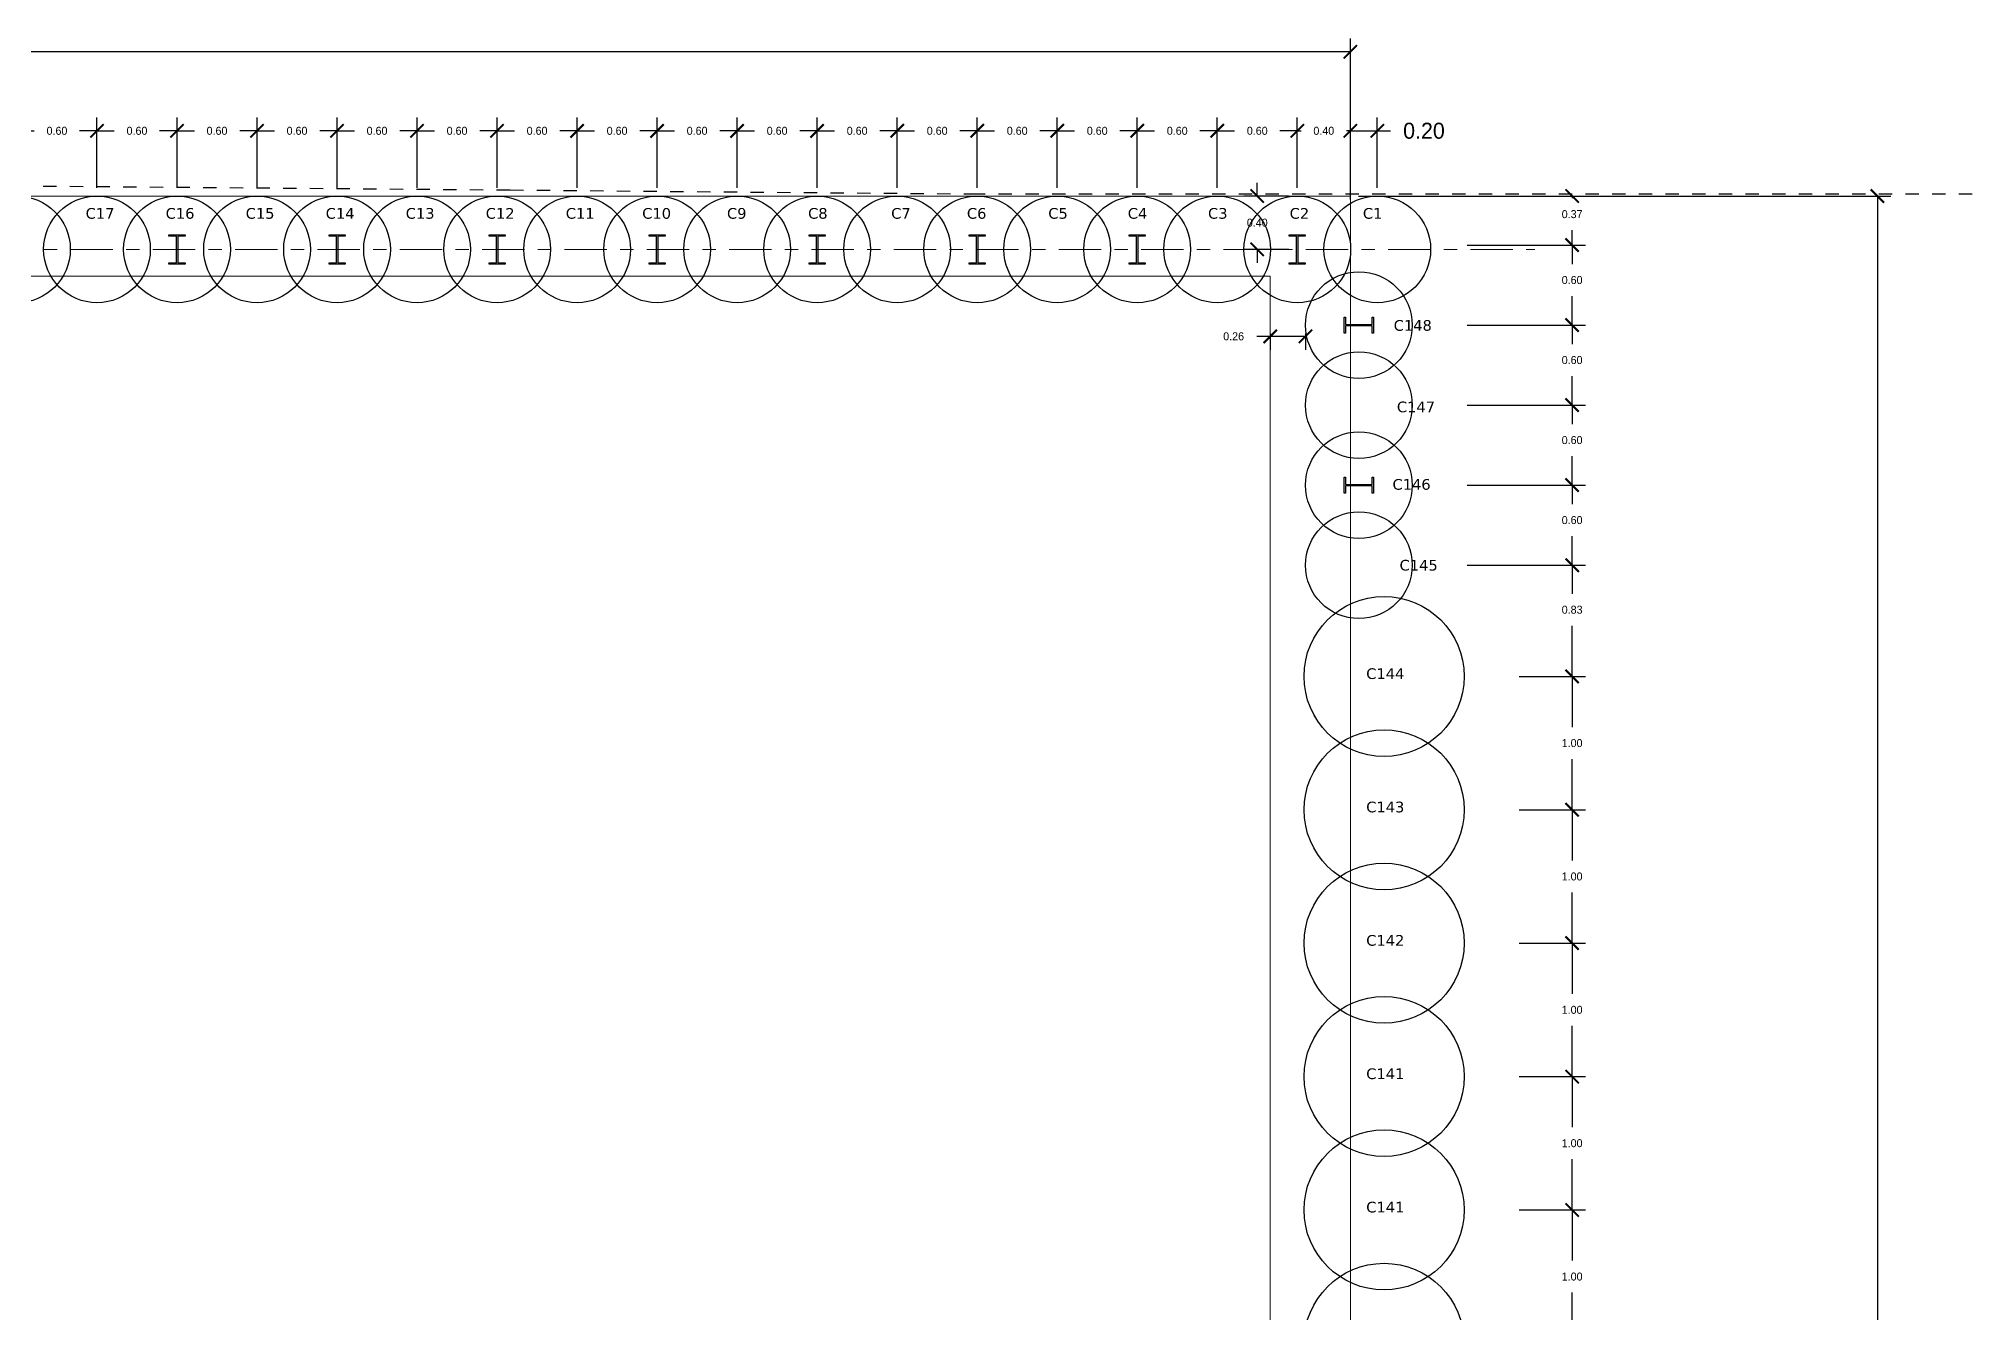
# Model space of a CAD drawing. Header units: millimetres. Extents: x -50 to 161, y 11 to 77.
# Drawn here: x 25.42 to 39.89, y 50.79 to 60.34 of the extents above; entities that cross this region are included whole.
import ezdxf

# ---------------------------------------------------------------- set-up
doc = ezdxf.new("R2010")
doc.units = ezdxf.units.MM
doc.linetypes.add('Centre', pattern=[0.0125, 0.0025, -0.001875, 0.00625, -0.001875])
doc.linetypes.add('IMPORT-AXES _2_', pattern=[50.8, 31.75, -6.35, 6.35, -6.35])
doc.layers.add('1-Site-Limite propriété', color=91, linetype='Centre', lineweight=25)
doc.layers.add('A-DETL-THIN', color=151, linetype='Continuous', lineweight=5)
doc.layers.add('Paroi Soperco', color=7, linetype='Continuous')
doc.dimstyles.get("Standard").update_dxf_attribs({"dimtxt": 0.18, "dimasz": 0.18, "dimexe": 0.18, "dimexo": 0.0625, "dimgap": 0.09, "dimtad": 0, "dimtih": 1, "dimtoh": 1, "dimdec": 4, "dimzin": 0, "dimdsep": 46, "dimtxsty": 'Standard', "dimcen": 0.09, "dimadec": 0, "dimazin": 0, "dimtfac": 1, "dimtdec": 4, "dimtofl": 0, "dimtmove": 0, "dimatfit": 3, "dimfxl": 1, "dimtolj": 1, "dimtzin": 0, "dimarcsym": 0})

# ---------------------------------------------------------------- blocks, each defined once
blk = doc.blocks.new('Family - ___-5017038-DCE - PLAN DE REPERAGE DES FONDATIONS SPECIALES ET PAROIS EXTERIEURES')
at = {"layer": '1-Site-Limite propriété'}
for p, q in [((59.199, -28.956), (59.288, -18.259)), ((59.169, -32.459), (59.199, -28.956)), ((59.169, -46.121), (59.169, -32.459))]:
    blk.add_line(p, q, dxfattribs=at)
blk = doc.blocks.new('Family - ___-5372236-DCE - PLAN DE REPERAGE DES FONDATIONS SPECIALES ET PAROIS EXTERIEURES')
at = {"layer": '1-Site-Limite propriété'}
for p, q in [((59.199, -28.956), (59.288, -18.259)), ((59.169, -32.459), (59.199, -28.956)), ((59.169, -46.121), (59.169, -32.459))]:
    blk.add_line(p, q, dxfattribs=at)
blk = doc.blocks.new('_ArchTick')
at = {"color": 0, "linetype": 'ByBlock', "const_width": 0.15}
blk.add_lwpolyline([(-0.5, -0.5), (0.5, 0.5)], dxfattribs=at)
blk = doc.blocks.new('*D174')
at = {"layer": 'Paroi Soperco', "color": 0, "lineweight": -2, "transparency": 16777216}
for p, q in [((14.268, 59.131), (14.268, 60.337)), ((14.268, 60.237), (24.443, 60.237)), ((35.258, 60.237), (25.083, 60.237)), ((35.258, 59.131), (35.258, 60.337))]:
    blk.add_line(p, q, dxfattribs=at)
at = {"layer": 'Paroi Soperco', "color": 0, "lineweight": -2, "transparency": 16777216, "xscale": 0.1, "yscale": 0.1, "zscale": 0.1, "rotation": 180}
blk.add_blockref('_ArchTick', (14.268, 60.237), dxfattribs=at)
at = {"layer": 'Paroi Soperco', "color": 0, "lineweight": -2, "transparency": 16777216, "xscale": 0.1, "yscale": 0.1, "zscale": 0.1}
blk.add_blockref('_ArchTick', (35.258, 60.237), dxfattribs=at)
at = {"layer": 'Paroi Soperco', "color": 0, "transparency": 16777216, "insert": (24.763, 60.237), "char_height": 0.12, "attachment_point": 5}
blk.add_mtext('\\A1;20.99', dxfattribs=at)
blk = doc.blocks.new('*D176')
at = {"layer": 'Paroi Soperco', "color": 0, "lineweight": -2, "transparency": 16777216}
for p, q in [((35.32, 59.156), (39.31, 59.156)), ((39.21, 59.156), (39.21, 42.376)), ((39.21, 25.297), (39.21, 42.076)), ((35.32, 25.297), (39.31, 25.297))]:
    blk.add_line(p, q, dxfattribs=at)
at = {"layer": 'Paroi Soperco', "color": 0, "lineweight": -2, "transparency": 16777216, "xscale": 0.1, "yscale": 0.1, "zscale": 0.1}
for p, rotation in [((39.21, 59.156), 90), ((39.21, 25.297), 270)]:
    blk.add_blockref('_ArchTick', p, dxfattribs=dict(at, rotation=rotation))
at = {"layer": 'Paroi Soperco', "color": 0, "transparency": 16777216, "insert": (39.21, 42.226), "char_height": 0.12, "attachment_point": 5}
blk.add_mtext('\\A1;33.86', dxfattribs=at)
blk = doc.blocks.new('*D241')
at = {"layer": 'Paroi Soperco', "color": 0, "lineweight": -2, "transparency": 16777216}
for p, q in [((36.523, 51.554), (37.021, 51.554)), ((36.921, 51.554), (36.921, 51.174)), ((36.921, 50.554), (36.921, 50.934)), ((36.523, 50.554), (37.021, 50.554))]:
    blk.add_line(p, q, dxfattribs=at)
at = {"layer": 'Paroi Soperco', "color": 0, "lineweight": -2, "transparency": 16777216, "xscale": 0.1, "yscale": 0.1, "zscale": 0.1}
for p, rotation in [((36.921, 51.554), 90), ((36.921, 50.554), 270)]:
    blk.add_blockref('_ArchTick', p, dxfattribs=dict(at, rotation=rotation))
at = {"layer": 'Paroi Soperco', "color": 0, "transparency": 16777216, "insert": (36.921, 51.054), "char_height": 0.06, "attachment_point": 5}
blk.add_mtext('\\A1;1.00', dxfattribs=at)
blk = doc.blocks.new('*D242')
at = {"layer": 'Paroi Soperco', "color": 0, "lineweight": -2, "transparency": 16777216}
for p, q in [((36.523, 52.554), (37.021, 52.554)), ((36.921, 52.554), (36.921, 52.174)), ((36.921, 51.554), (36.921, 51.934)), ((36.523, 51.554), (37.021, 51.554))]:
    blk.add_line(p, q, dxfattribs=at)
at = {"layer": 'Paroi Soperco', "color": 0, "lineweight": -2, "transparency": 16777216, "xscale": 0.1, "yscale": 0.1, "zscale": 0.1}
for p, rotation in [((36.921, 52.554), 90), ((36.921, 51.554), 270)]:
    blk.add_blockref('_ArchTick', p, dxfattribs=dict(at, rotation=rotation))
at = {"layer": 'Paroi Soperco', "color": 0, "transparency": 16777216, "insert": (36.921, 52.054), "char_height": 0.06, "attachment_point": 5}
blk.add_mtext('\\A1;1.00', dxfattribs=at)
blk = doc.blocks.new('*D243')
at = {"layer": 'Paroi Soperco', "color": 0, "lineweight": -2, "transparency": 16777216}
for p, q in [((36.523, 53.554), (37.021, 53.554)), ((36.921, 53.554), (36.921, 53.174)), ((36.921, 52.554), (36.921, 52.934)), ((36.523, 52.554), (37.021, 52.554))]:
    blk.add_line(p, q, dxfattribs=at)
at = {"layer": 'Paroi Soperco', "color": 0, "lineweight": -2, "transparency": 16777216, "xscale": 0.1, "yscale": 0.1, "zscale": 0.1}
for p, rotation in [((36.921, 53.554), 90), ((36.921, 52.554), 270)]:
    blk.add_blockref('_ArchTick', p, dxfattribs=dict(at, rotation=rotation))
at = {"layer": 'Paroi Soperco', "color": 0, "transparency": 16777216, "insert": (36.921, 53.054), "char_height": 0.06, "attachment_point": 5}
blk.add_mtext('\\A1;1.00', dxfattribs=at)
blk = doc.blocks.new('*D244')
at = {"layer": 'Paroi Soperco', "color": 0, "lineweight": -2, "transparency": 16777216}
for p, q in [((36.523, 54.554), (37.021, 54.554)), ((36.921, 54.554), (36.921, 54.174)), ((36.921, 53.554), (36.921, 53.934)), ((36.523, 53.554), (37.021, 53.554))]:
    blk.add_line(p, q, dxfattribs=at)
at = {"layer": 'Paroi Soperco', "color": 0, "lineweight": -2, "transparency": 16777216, "xscale": 0.1, "yscale": 0.1, "zscale": 0.1}
for p, rotation in [((36.921, 54.554), 90), ((36.921, 53.554), 270)]:
    blk.add_blockref('_ArchTick', p, dxfattribs=dict(at, rotation=rotation))
at = {"layer": 'Paroi Soperco', "color": 0, "transparency": 16777216, "insert": (36.921, 54.054), "char_height": 0.06, "attachment_point": 5}
blk.add_mtext('\\A1;1.00', dxfattribs=at)
blk = doc.blocks.new('*D245')
at = {"layer": 'Paroi Soperco', "color": 0, "lineweight": -2, "transparency": 16777216}
for p, q in [((36.523, 55.554), (37.021, 55.554)), ((36.921, 55.554), (36.921, 55.174)), ((36.921, 54.554), (36.921, 54.934)), ((36.523, 54.554), (37.021, 54.554))]:
    blk.add_line(p, q, dxfattribs=at)
at = {"layer": 'Paroi Soperco', "color": 0, "lineweight": -2, "transparency": 16777216, "xscale": 0.1, "yscale": 0.1, "zscale": 0.1}
for p, rotation in [((36.921, 55.554), 90), ((36.921, 54.554), 270)]:
    blk.add_blockref('_ArchTick', p, dxfattribs=dict(at, rotation=rotation))
at = {"layer": 'Paroi Soperco', "color": 0, "transparency": 16777216, "insert": (36.921, 55.054), "char_height": 0.06, "attachment_point": 5}
blk.add_mtext('\\A1;1.00', dxfattribs=at)
blk = doc.blocks.new('*D246')
at = {"layer": 'Paroi Soperco', "color": 0, "lineweight": -2, "transparency": 16777216}
for p, q in [((36.134, 56.388), (37.021, 56.388)), ((36.921, 56.388), (36.921, 56.174)), ((36.921, 55.554), (36.921, 55.934)), ((36.523, 55.554), (37.021, 55.554))]:
    blk.add_line(p, q, dxfattribs=at)
at = {"layer": 'Paroi Soperco', "color": 0, "lineweight": -2, "transparency": 16777216, "xscale": 0.1, "yscale": 0.1, "zscale": 0.1}
for p, rotation in [((36.921, 56.388), 90), ((36.921, 55.554), 270)]:
    blk.add_blockref('_ArchTick', p, dxfattribs=dict(at, rotation=rotation))
at = {"layer": 'Paroi Soperco', "color": 0, "transparency": 16777216, "insert": (36.921, 56.054), "char_height": 0.06, "attachment_point": 5}
blk.add_mtext('\\A1;0.83', dxfattribs=at)
blk = doc.blocks.new('*D247')
at = {"layer": 'Paroi Soperco', "color": 0, "lineweight": -2, "transparency": 16777216}
for p, q in [((36.134, 56.988), (37.021, 56.988)), ((36.921, 56.988), (36.921, 56.846)), ((36.921, 56.388), (36.921, 56.606)), ((36.523, 56.388), (37.021, 56.388))]:
    blk.add_line(p, q, dxfattribs=at)
at = {"layer": 'Paroi Soperco', "color": 0, "lineweight": -2, "transparency": 16777216, "xscale": 0.1, "yscale": 0.1, "zscale": 0.1}
for p, rotation in [((36.921, 56.988), 90), ((36.921, 56.388), 270)]:
    blk.add_blockref('_ArchTick', p, dxfattribs=dict(at, rotation=rotation))
at = {"layer": 'Paroi Soperco', "color": 0, "transparency": 16777216, "insert": (36.921, 56.726), "char_height": 0.06, "attachment_point": 5}
blk.add_mtext('\\A1;0.60', dxfattribs=at)
blk = doc.blocks.new('*D248')
at = {"layer": 'Paroi Soperco', "color": 0, "lineweight": -2, "transparency": 16777216}
for p, q in [((36.134, 57.588), (37.021, 57.588)), ((36.921, 57.588), (36.921, 57.446)), ((36.921, 56.988), (36.921, 57.206)), ((36.523, 56.988), (37.021, 56.988))]:
    blk.add_line(p, q, dxfattribs=at)
at = {"layer": 'Paroi Soperco', "color": 0, "lineweight": -2, "transparency": 16777216, "xscale": 0.1, "yscale": 0.1, "zscale": 0.1}
for p, rotation in [((36.921, 57.588), 90), ((36.921, 56.988), 270)]:
    blk.add_blockref('_ArchTick', p, dxfattribs=dict(at, rotation=rotation))
at = {"layer": 'Paroi Soperco', "color": 0, "transparency": 16777216, "insert": (36.921, 57.326), "char_height": 0.06, "attachment_point": 5}
blk.add_mtext('\\A1;0.60', dxfattribs=at)
blk = doc.blocks.new('*D249')
at = {"layer": 'Paroi Soperco', "color": 0, "lineweight": -2, "transparency": 16777216}
for p, q in [((36.134, 58.188), (37.021, 58.188)), ((36.921, 58.188), (36.921, 58.046)), ((36.921, 57.588), (36.921, 57.806)), ((36.523, 57.588), (37.021, 57.588))]:
    blk.add_line(p, q, dxfattribs=at)
at = {"layer": 'Paroi Soperco', "color": 0, "lineweight": -2, "transparency": 16777216, "xscale": 0.1, "yscale": 0.1, "zscale": 0.1}
for p, rotation in [((36.921, 58.188), 90), ((36.921, 57.588), 270)]:
    blk.add_blockref('_ArchTick', p, dxfattribs=dict(at, rotation=rotation))
at = {"layer": 'Paroi Soperco', "color": 0, "transparency": 16777216, "insert": (36.921, 57.926), "char_height": 0.06, "attachment_point": 5}
blk.add_mtext('\\A1;0.60', dxfattribs=at)
blk = doc.blocks.new('*D250')
at = {"layer": 'Paroi Soperco', "color": 0, "lineweight": -2, "transparency": 16777216}
for p, q in [((36.134, 58.788), (37.021, 58.788)), ((36.921, 58.788), (36.921, 58.646)), ((36.921, 58.188), (36.921, 58.406)), ((36.523, 58.188), (37.021, 58.188))]:
    blk.add_line(p, q, dxfattribs=at)
at = {"layer": 'Paroi Soperco', "color": 0, "lineweight": -2, "transparency": 16777216, "xscale": 0.1, "yscale": 0.1, "zscale": 0.1}
for p, rotation in [((36.921, 58.788), 90), ((36.921, 58.188), 270)]:
    blk.add_blockref('_ArchTick', p, dxfattribs=dict(at, rotation=rotation))
at = {"layer": 'Paroi Soperco', "color": 0, "transparency": 16777216, "insert": (36.921, 58.526), "char_height": 0.06, "attachment_point": 5}
blk.add_mtext('\\A1;0.60', dxfattribs=at)
blk = doc.blocks.new('*D251')
at = {"layer": 'Paroi Soperco', "color": 0, "lineweight": -2, "transparency": 16777216}
for p, q in [((35.32, 59.156), (37.021, 59.156)), ((36.921, 59.156), (36.921, 59.14)), ((36.921, 58.788), (36.921, 58.9)), ((36.523, 58.788), (37.021, 58.788))]:
    blk.add_line(p, q, dxfattribs=at)
at = {"layer": 'Paroi Soperco', "color": 0, "lineweight": -2, "transparency": 16777216, "xscale": 0.1, "yscale": 0.1, "zscale": 0.1}
for p, rotation in [((36.921, 59.156), 90), ((36.921, 58.788), 270)]:
    blk.add_blockref('_ArchTick', p, dxfattribs=dict(at, rotation=rotation))
at = {"layer": 'Paroi Soperco', "color": 0, "transparency": 16777216, "insert": (36.921, 59.02), "char_height": 0.06, "attachment_point": 5}
blk.add_mtext('\\A1;0.37', dxfattribs=at)
blk = doc.blocks.new('*D252')
at = {"layer": 'Paroi Soperco', "color": 0, "lineweight": -2, "transparency": 16777216}
for p, q in [((35.258, 59.218), (35.258, 59.745)), ((35.258, 59.645), (35.46, 59.645)), ((35.46, 59.218), (35.46, 59.745)), ((35.46, 59.645), (35.56, 59.645))]:
    blk.add_line(p, q, dxfattribs=at)
at = {"layer": 'Paroi Soperco', "color": 0, "lineweight": -2, "transparency": 16777216, "xscale": 0.1, "yscale": 0.1, "zscale": 0.1, "rotation": 180}
blk.add_blockref('_ArchTick', (35.258, 59.645), dxfattribs=at)
at = {"layer": 'Paroi Soperco', "color": 0, "lineweight": -2, "transparency": 16777216, "xscale": 0.1, "yscale": 0.1, "zscale": 0.1}
blk.add_blockref('_ArchTick', (35.46, 59.645), dxfattribs=at)
at = {"layer": 'Paroi Soperco', "color": 0, "transparency": 16777216, "insert": (35.81, 59.645), "char_height": 0.12, "attachment_point": 5}
blk.add_mtext('\\A1;0.20', dxfattribs=at)
blk = doc.blocks.new('*D253')
at = {"layer": 'Paroi Soperco', "color": 0, "lineweight": -2, "transparency": 16777216}
for p, q in [((34.56, 59.156), (34.56, 59.256)), ((34.798, 59.156), (34.46, 59.156)), ((34.798, 58.756), (34.46, 58.756)), ((34.56, 58.756), (34.56, 58.656))]:
    blk.add_line(p, q, dxfattribs=at)
at = {"layer": 'Paroi Soperco', "color": 0, "lineweight": -2, "transparency": 16777216, "xscale": 0.1, "yscale": 0.1, "zscale": 0.1}
for p, rotation in [((34.56, 59.156), 270), ((34.56, 58.756), 90)]:
    blk.add_blockref('_ArchTick', p, dxfattribs=dict(at, rotation=rotation))
at = {"layer": 'Paroi Soperco', "color": 0, "transparency": 16777216, "insert": (34.56, 58.956), "char_height": 0.06, "attachment_point": 5}
blk.add_mtext('\\A1;0.40', dxfattribs=at)
blk = doc.blocks.new('*D254')
at = {"layer": 'Paroi Soperco', "color": 0, "lineweight": -2, "transparency": 16777216}
for p, q in [((34.86, 59.218), (34.86, 59.745)), ((34.86, 59.645), (34.889, 59.645)), ((35.258, 59.645), (35.229, 59.645)), ((35.258, 59.218), (35.258, 59.745))]:
    blk.add_line(p, q, dxfattribs=at)
at = {"layer": 'Paroi Soperco', "color": 0, "lineweight": -2, "transparency": 16777216, "xscale": 0.1, "yscale": 0.1, "zscale": 0.1, "rotation": 180}
blk.add_blockref('_ArchTick', (34.86, 59.645), dxfattribs=at)
at = {"layer": 'Paroi Soperco', "color": 0, "lineweight": -2, "transparency": 16777216, "xscale": 0.1, "yscale": 0.1, "zscale": 0.1}
blk.add_blockref('_ArchTick', (35.258, 59.645), dxfattribs=at)
at = {"layer": 'Paroi Soperco', "color": 0, "transparency": 16777216, "insert": (35.059, 59.645), "char_height": 0.06, "attachment_point": 5}
blk.add_mtext('\\A1;0.40', dxfattribs=at)
blk = doc.blocks.new('*D255')
at = {"layer": 'Paroi Soperco', "color": 0, "lineweight": -2, "transparency": 16777216}
for p, q in [((34.26, 59.218), (34.26, 59.745)), ((34.26, 59.645), (34.39, 59.645)), ((34.86, 59.645), (34.73, 59.645)), ((34.86, 59.218), (34.86, 59.745))]:
    blk.add_line(p, q, dxfattribs=at)
at = {"layer": 'Paroi Soperco', "color": 0, "lineweight": -2, "transparency": 16777216, "xscale": 0.1, "yscale": 0.1, "zscale": 0.1, "rotation": 180}
blk.add_blockref('_ArchTick', (34.26, 59.645), dxfattribs=at)
at = {"layer": 'Paroi Soperco', "color": 0, "lineweight": -2, "transparency": 16777216, "xscale": 0.1, "yscale": 0.1, "zscale": 0.1}
blk.add_blockref('_ArchTick', (34.86, 59.645), dxfattribs=at)
at = {"layer": 'Paroi Soperco', "color": 0, "transparency": 16777216, "insert": (34.56, 59.645), "char_height": 0.06, "attachment_point": 5}
blk.add_mtext('\\A1;0.60', dxfattribs=at)
blk = doc.blocks.new('*D256')
at = {"layer": 'Paroi Soperco', "color": 0, "lineweight": -2, "transparency": 16777216}
for p, q in [((33.66, 59.218), (33.66, 59.745)), ((33.66, 59.645), (33.79, 59.645)), ((34.26, 59.645), (34.13, 59.645)), ((34.26, 59.218), (34.26, 59.745))]:
    blk.add_line(p, q, dxfattribs=at)
at = {"layer": 'Paroi Soperco', "color": 0, "lineweight": -2, "transparency": 16777216, "xscale": 0.1, "yscale": 0.1, "zscale": 0.1, "rotation": 180}
blk.add_blockref('_ArchTick', (33.66, 59.645), dxfattribs=at)
at = {"layer": 'Paroi Soperco', "color": 0, "lineweight": -2, "transparency": 16777216, "xscale": 0.1, "yscale": 0.1, "zscale": 0.1}
blk.add_blockref('_ArchTick', (34.26, 59.645), dxfattribs=at)
at = {"layer": 'Paroi Soperco', "color": 0, "transparency": 16777216, "insert": (33.96, 59.645), "char_height": 0.06, "attachment_point": 5}
blk.add_mtext('\\A1;0.60', dxfattribs=at)
blk = doc.blocks.new('*D257')
at = {"layer": 'Paroi Soperco', "color": 0, "lineweight": -2, "transparency": 16777216}
for p, q in [((33.06, 59.218), (33.06, 59.745)), ((33.06, 59.645), (33.19, 59.645)), ((33.66, 59.645), (33.53, 59.645)), ((33.66, 59.218), (33.66, 59.745))]:
    blk.add_line(p, q, dxfattribs=at)
at = {"layer": 'Paroi Soperco', "color": 0, "lineweight": -2, "transparency": 16777216, "xscale": 0.1, "yscale": 0.1, "zscale": 0.1, "rotation": 180}
blk.add_blockref('_ArchTick', (33.06, 59.645), dxfattribs=at)
at = {"layer": 'Paroi Soperco', "color": 0, "lineweight": -2, "transparency": 16777216, "xscale": 0.1, "yscale": 0.1, "zscale": 0.1}
blk.add_blockref('_ArchTick', (33.66, 59.645), dxfattribs=at)
at = {"layer": 'Paroi Soperco', "color": 0, "transparency": 16777216, "insert": (33.36, 59.645), "char_height": 0.06, "attachment_point": 5}
blk.add_mtext('\\A1;0.60', dxfattribs=at)
blk = doc.blocks.new('*D258')
at = {"layer": 'Paroi Soperco', "color": 0, "lineweight": -2, "transparency": 16777216}
for p, q in [((32.46, 59.218), (32.46, 59.745)), ((32.46, 59.645), (32.59, 59.645)), ((33.06, 59.645), (32.93, 59.645)), ((33.06, 59.218), (33.06, 59.745))]:
    blk.add_line(p, q, dxfattribs=at)
at = {"layer": 'Paroi Soperco', "color": 0, "lineweight": -2, "transparency": 16777216, "xscale": 0.1, "yscale": 0.1, "zscale": 0.1, "rotation": 180}
blk.add_blockref('_ArchTick', (32.46, 59.645), dxfattribs=at)
at = {"layer": 'Paroi Soperco', "color": 0, "lineweight": -2, "transparency": 16777216, "xscale": 0.1, "yscale": 0.1, "zscale": 0.1}
blk.add_blockref('_ArchTick', (33.06, 59.645), dxfattribs=at)
at = {"layer": 'Paroi Soperco', "color": 0, "transparency": 16777216, "insert": (32.76, 59.645), "char_height": 0.06, "attachment_point": 5}
blk.add_mtext('\\A1;0.60', dxfattribs=at)
blk = doc.blocks.new('*D259')
at = {"layer": 'Paroi Soperco', "color": 0, "lineweight": -2, "transparency": 16777216}
for p, q in [((31.86, 59.218), (31.86, 59.745)), ((31.86, 59.645), (31.99, 59.645)), ((32.46, 59.645), (32.33, 59.645)), ((32.46, 59.218), (32.46, 59.745))]:
    blk.add_line(p, q, dxfattribs=at)
at = {"layer": 'Paroi Soperco', "color": 0, "lineweight": -2, "transparency": 16777216, "xscale": 0.1, "yscale": 0.1, "zscale": 0.1, "rotation": 180}
blk.add_blockref('_ArchTick', (31.86, 59.645), dxfattribs=at)
at = {"layer": 'Paroi Soperco', "color": 0, "lineweight": -2, "transparency": 16777216, "xscale": 0.1, "yscale": 0.1, "zscale": 0.1}
blk.add_blockref('_ArchTick', (32.46, 59.645), dxfattribs=at)
at = {"layer": 'Paroi Soperco', "color": 0, "transparency": 16777216, "insert": (32.16, 59.645), "char_height": 0.06, "attachment_point": 5}
blk.add_mtext('\\A1;0.60', dxfattribs=at)
blk = doc.blocks.new('*D260')
at = {"layer": 'Paroi Soperco', "color": 0, "lineweight": -2, "transparency": 16777216}
for p, q in [((31.26, 59.218), (31.26, 59.745)), ((31.26, 59.645), (31.39, 59.645)), ((31.86, 59.645), (31.73, 59.645)), ((31.86, 59.218), (31.86, 59.745))]:
    blk.add_line(p, q, dxfattribs=at)
at = {"layer": 'Paroi Soperco', "color": 0, "lineweight": -2, "transparency": 16777216, "xscale": 0.1, "yscale": 0.1, "zscale": 0.1, "rotation": 180}
blk.add_blockref('_ArchTick', (31.26, 59.645), dxfattribs=at)
at = {"layer": 'Paroi Soperco', "color": 0, "lineweight": -2, "transparency": 16777216, "xscale": 0.1, "yscale": 0.1, "zscale": 0.1}
blk.add_blockref('_ArchTick', (31.86, 59.645), dxfattribs=at)
at = {"layer": 'Paroi Soperco', "color": 0, "transparency": 16777216, "insert": (31.56, 59.645), "char_height": 0.06, "attachment_point": 5}
blk.add_mtext('\\A1;0.60', dxfattribs=at)
blk = doc.blocks.new('*D261')
at = {"layer": 'Paroi Soperco', "color": 0, "lineweight": -2, "transparency": 16777216}
for p, q in [((30.66, 59.218), (30.66, 59.745)), ((30.66, 59.645), (30.79, 59.645)), ((31.26, 59.645), (31.13, 59.645)), ((31.26, 59.218), (31.26, 59.745))]:
    blk.add_line(p, q, dxfattribs=at)
at = {"layer": 'Paroi Soperco', "color": 0, "lineweight": -2, "transparency": 16777216, "xscale": 0.1, "yscale": 0.1, "zscale": 0.1, "rotation": 180}
blk.add_blockref('_ArchTick', (30.66, 59.645), dxfattribs=at)
at = {"layer": 'Paroi Soperco', "color": 0, "lineweight": -2, "transparency": 16777216, "xscale": 0.1, "yscale": 0.1, "zscale": 0.1}
blk.add_blockref('_ArchTick', (31.26, 59.645), dxfattribs=at)
at = {"layer": 'Paroi Soperco', "color": 0, "transparency": 16777216, "insert": (30.96, 59.645), "char_height": 0.06, "attachment_point": 5}
blk.add_mtext('\\A1;0.60', dxfattribs=at)
blk = doc.blocks.new('*D262')
at = {"layer": 'Paroi Soperco', "color": 0, "lineweight": -2, "transparency": 16777216}
for p, q in [((30.06, 59.218), (30.06, 59.745)), ((30.06, 59.645), (30.19, 59.645)), ((30.66, 59.645), (30.53, 59.645)), ((30.66, 59.218), (30.66, 59.745))]:
    blk.add_line(p, q, dxfattribs=at)
at = {"layer": 'Paroi Soperco', "color": 0, "lineweight": -2, "transparency": 16777216, "xscale": 0.1, "yscale": 0.1, "zscale": 0.1, "rotation": 180}
blk.add_blockref('_ArchTick', (30.06, 59.645), dxfattribs=at)
at = {"layer": 'Paroi Soperco', "color": 0, "lineweight": -2, "transparency": 16777216, "xscale": 0.1, "yscale": 0.1, "zscale": 0.1}
blk.add_blockref('_ArchTick', (30.66, 59.645), dxfattribs=at)
at = {"layer": 'Paroi Soperco', "color": 0, "transparency": 16777216, "insert": (30.36, 59.645), "char_height": 0.06, "attachment_point": 5}
blk.add_mtext('\\A1;0.60', dxfattribs=at)
blk = doc.blocks.new('*D263')
at = {"layer": 'Paroi Soperco', "color": 0, "lineweight": -2, "transparency": 16777216}
for p, q in [((29.46, 59.218), (29.46, 59.745)), ((29.46, 59.645), (29.59, 59.645)), ((30.06, 59.645), (29.93, 59.645)), ((30.06, 59.218), (30.06, 59.745))]:
    blk.add_line(p, q, dxfattribs=at)
at = {"layer": 'Paroi Soperco', "color": 0, "lineweight": -2, "transparency": 16777216, "xscale": 0.1, "yscale": 0.1, "zscale": 0.1, "rotation": 180}
blk.add_blockref('_ArchTick', (29.46, 59.645), dxfattribs=at)
at = {"layer": 'Paroi Soperco', "color": 0, "lineweight": -2, "transparency": 16777216, "xscale": 0.1, "yscale": 0.1, "zscale": 0.1}
blk.add_blockref('_ArchTick', (30.06, 59.645), dxfattribs=at)
at = {"layer": 'Paroi Soperco', "color": 0, "transparency": 16777216, "insert": (29.76, 59.645), "char_height": 0.06, "attachment_point": 5}
blk.add_mtext('\\A1;0.60', dxfattribs=at)
blk = doc.blocks.new('*D264')
at = {"layer": 'Paroi Soperco', "color": 0, "lineweight": -2, "transparency": 16777216}
for p, q in [((28.86, 59.218), (28.86, 59.745)), ((28.86, 59.645), (28.99, 59.645)), ((29.46, 59.645), (29.33, 59.645)), ((29.46, 59.218), (29.46, 59.745))]:
    blk.add_line(p, q, dxfattribs=at)
at = {"layer": 'Paroi Soperco', "color": 0, "lineweight": -2, "transparency": 16777216, "xscale": 0.1, "yscale": 0.1, "zscale": 0.1, "rotation": 180}
blk.add_blockref('_ArchTick', (28.86, 59.645), dxfattribs=at)
at = {"layer": 'Paroi Soperco', "color": 0, "lineweight": -2, "transparency": 16777216, "xscale": 0.1, "yscale": 0.1, "zscale": 0.1}
blk.add_blockref('_ArchTick', (29.46, 59.645), dxfattribs=at)
at = {"layer": 'Paroi Soperco', "color": 0, "transparency": 16777216, "insert": (29.16, 59.645), "char_height": 0.06, "attachment_point": 5}
blk.add_mtext('\\A1;0.60', dxfattribs=at)
blk = doc.blocks.new('*D265')
at = {"layer": 'Paroi Soperco', "color": 0, "lineweight": -2, "transparency": 16777216}
for p, q in [((28.26, 59.218), (28.26, 59.745)), ((28.26, 59.645), (28.39, 59.645)), ((28.86, 59.645), (28.73, 59.645)), ((28.86, 59.218), (28.86, 59.745))]:
    blk.add_line(p, q, dxfattribs=at)
at = {"layer": 'Paroi Soperco', "color": 0, "lineweight": -2, "transparency": 16777216, "xscale": 0.1, "yscale": 0.1, "zscale": 0.1, "rotation": 180}
blk.add_blockref('_ArchTick', (28.26, 59.645), dxfattribs=at)
at = {"layer": 'Paroi Soperco', "color": 0, "lineweight": -2, "transparency": 16777216, "xscale": 0.1, "yscale": 0.1, "zscale": 0.1}
blk.add_blockref('_ArchTick', (28.86, 59.645), dxfattribs=at)
at = {"layer": 'Paroi Soperco', "color": 0, "transparency": 16777216, "insert": (28.56, 59.645), "char_height": 0.06, "attachment_point": 5}
blk.add_mtext('\\A1;0.60', dxfattribs=at)
blk = doc.blocks.new('*D266')
at = {"layer": 'Paroi Soperco', "color": 0, "lineweight": -2, "transparency": 16777216}
for p, q in [((27.66, 59.218), (27.66, 59.745)), ((27.66, 59.645), (27.79, 59.645)), ((28.26, 59.645), (28.13, 59.645)), ((28.26, 59.218), (28.26, 59.745))]:
    blk.add_line(p, q, dxfattribs=at)
at = {"layer": 'Paroi Soperco', "color": 0, "lineweight": -2, "transparency": 16777216, "xscale": 0.1, "yscale": 0.1, "zscale": 0.1, "rotation": 180}
blk.add_blockref('_ArchTick', (27.66, 59.645), dxfattribs=at)
at = {"layer": 'Paroi Soperco', "color": 0, "lineweight": -2, "transparency": 16777216, "xscale": 0.1, "yscale": 0.1, "zscale": 0.1}
blk.add_blockref('_ArchTick', (28.26, 59.645), dxfattribs=at)
at = {"layer": 'Paroi Soperco', "color": 0, "transparency": 16777216, "insert": (27.96, 59.645), "char_height": 0.06, "attachment_point": 5}
blk.add_mtext('\\A1;0.60', dxfattribs=at)
blk = doc.blocks.new('*D267')
at = {"layer": 'Paroi Soperco', "color": 0, "lineweight": -2, "transparency": 16777216}
for p, q in [((27.06, 59.218), (27.06, 59.745)), ((27.06, 59.645), (27.19, 59.645)), ((27.66, 59.645), (27.53, 59.645)), ((27.66, 59.218), (27.66, 59.745))]:
    blk.add_line(p, q, dxfattribs=at)
at = {"layer": 'Paroi Soperco', "color": 0, "lineweight": -2, "transparency": 16777216, "xscale": 0.1, "yscale": 0.1, "zscale": 0.1, "rotation": 180}
blk.add_blockref('_ArchTick', (27.06, 59.645), dxfattribs=at)
at = {"layer": 'Paroi Soperco', "color": 0, "lineweight": -2, "transparency": 16777216, "xscale": 0.1, "yscale": 0.1, "zscale": 0.1}
blk.add_blockref('_ArchTick', (27.66, 59.645), dxfattribs=at)
at = {"layer": 'Paroi Soperco', "color": 0, "transparency": 16777216, "insert": (27.36, 59.645), "char_height": 0.06, "attachment_point": 5}
blk.add_mtext('\\A1;0.60', dxfattribs=at)
blk = doc.blocks.new('*D268')
at = {"layer": 'Paroi Soperco', "color": 0, "lineweight": -2, "transparency": 16777216}
for p, q in [((26.46, 59.218), (26.46, 59.745)), ((26.46, 59.645), (26.59, 59.645)), ((27.06, 59.645), (26.93, 59.645)), ((27.06, 59.218), (27.06, 59.745))]:
    blk.add_line(p, q, dxfattribs=at)
at = {"layer": 'Paroi Soperco', "color": 0, "lineweight": -2, "transparency": 16777216, "xscale": 0.1, "yscale": 0.1, "zscale": 0.1, "rotation": 180}
blk.add_blockref('_ArchTick', (26.46, 59.645), dxfattribs=at)
at = {"layer": 'Paroi Soperco', "color": 0, "lineweight": -2, "transparency": 16777216, "xscale": 0.1, "yscale": 0.1, "zscale": 0.1}
blk.add_blockref('_ArchTick', (27.06, 59.645), dxfattribs=at)
at = {"layer": 'Paroi Soperco', "color": 0, "transparency": 16777216, "insert": (26.76, 59.645), "char_height": 0.06, "attachment_point": 5}
blk.add_mtext('\\A1;0.60', dxfattribs=at)
blk = doc.blocks.new('*D269')
at = {"layer": 'Paroi Soperco', "color": 0, "lineweight": -2, "transparency": 16777216}
for p, q in [((25.86, 59.218), (25.86, 59.745)), ((25.86, 59.645), (25.99, 59.645)), ((26.46, 59.645), (26.33, 59.645)), ((26.46, 59.218), (26.46, 59.745))]:
    blk.add_line(p, q, dxfattribs=at)
at = {"layer": 'Paroi Soperco', "color": 0, "lineweight": -2, "transparency": 16777216, "xscale": 0.1, "yscale": 0.1, "zscale": 0.1, "rotation": 180}
blk.add_blockref('_ArchTick', (25.86, 59.645), dxfattribs=at)
at = {"layer": 'Paroi Soperco', "color": 0, "lineweight": -2, "transparency": 16777216, "xscale": 0.1, "yscale": 0.1, "zscale": 0.1}
blk.add_blockref('_ArchTick', (26.46, 59.645), dxfattribs=at)
at = {"layer": 'Paroi Soperco', "color": 0, "transparency": 16777216, "insert": (26.16, 59.645), "char_height": 0.06, "attachment_point": 5}
blk.add_mtext('\\A1;0.60', dxfattribs=at)
blk = doc.blocks.new('*D270')
at = {"layer": 'Paroi Soperco', "color": 0, "lineweight": -2, "transparency": 16777216}
for p, q in [((25.26, 59.218), (25.26, 59.745)), ((25.26, 59.645), (25.39, 59.645)), ((25.86, 59.645), (25.73, 59.645)), ((25.86, 59.218), (25.86, 59.745))]:
    blk.add_line(p, q, dxfattribs=at)
at = {"layer": 'Paroi Soperco', "color": 0, "lineweight": -2, "transparency": 16777216, "xscale": 0.1, "yscale": 0.1, "zscale": 0.1, "rotation": 180}
blk.add_blockref('_ArchTick', (25.26, 59.645), dxfattribs=at)
at = {"layer": 'Paroi Soperco', "color": 0, "lineweight": -2, "transparency": 16777216, "xscale": 0.1, "yscale": 0.1, "zscale": 0.1}
blk.add_blockref('_ArchTick', (25.86, 59.645), dxfattribs=at)
at = {"layer": 'Paroi Soperco', "color": 0, "transparency": 16777216, "insert": (25.56, 59.645), "char_height": 0.06, "attachment_point": 5}
blk.add_mtext('\\A1;0.60', dxfattribs=at)
blk = doc.blocks.new('*D338')
at = {"layer": 'Paroi Soperco', "color": 0, "lineweight": -2, "transparency": 16777216}
for p, q in [((34.658, 58.104), (34.558, 58.104)), ((34.658, 58.125), (34.658, 58.004)), ((34.922, 58.104), (34.658, 58.104)), ((34.922, 58.125), (34.922, 58.004))]:
    blk.add_line(p, q, dxfattribs=at)
at = {"layer": 'Paroi Soperco', "color": 0, "lineweight": -2, "transparency": 16777216, "xscale": 0.1, "yscale": 0.1, "zscale": 0.1, "rotation": 180}
blk.add_blockref('_ArchTick', (34.658, 58.104), dxfattribs=at)
at = {"layer": 'Paroi Soperco', "color": 0, "lineweight": -2, "transparency": 16777216, "xscale": 0.1, "yscale": 0.1, "zscale": 0.1}
blk.add_blockref('_ArchTick', (34.922, 58.104), dxfattribs=at)
at = {"layer": 'Paroi Soperco', "color": 0, "transparency": 16777216, "insert": (34.383, 58.104), "char_height": 0.06, "attachment_point": 5}
blk.add_mtext('\\A1;0.26', dxfattribs=at)

msp = doc.modelspace()

# ---------------------------------------------------------------- linework, layer by layer
at = {"layer": 'A-DETL-THIN'}
for p, q in [((35.258, 59.156), (14.268, 59.156)), ((35.258, 59.156), (35.258, 58.976)), ((35.258, 48.246), (35.258, 58.976)), ((14.868, 58.556), (34.658, 58.556)), ((34.658, 58.556), (34.658, 47.646))]:
    msp.add_line(p, q, dxfattribs=at)
at = {"layer": 'A-DETL-THIN', "color": 30, "linetype": 'IMPORT-AXES _2_', "ltscale": 0.01, "true_color": 0xf26722}
msp.add_line((12.076, 58.756), (36.641, 58.756), dxfattribs=at)
at = {"layer": 'Paroi Soperco'}
for points in [[(26.4, 58.856), (26.4, 58.866), (26.52, 58.866), (26.52, 58.856), (26.465, 58.856), (26.465, 58.656), (26.52, 58.656), (26.52, 58.656), (26.52, 58.646), (26.4, 58.646), (26.4, 58.656), (26.455, 58.656), (26.455, 58.856), (26.4, 58.856)], [(27.6, 58.856), (27.6, 58.866), (27.72, 58.866), (27.72, 58.856), (27.665, 58.856), (27.665, 58.656), (27.72, 58.656), (27.72, 58.656), (27.72, 58.646), (27.6, 58.646), (27.6, 58.656), (27.655, 58.656), (27.655, 58.856), (27.6, 58.856)], [(28.8, 58.856), (28.8, 58.866), (28.92, 58.866), (28.92, 58.856), (28.865, 58.856), (28.865, 58.656), (28.92, 58.656), (28.92, 58.656), (28.92, 58.646), (28.8, 58.646), (28.8, 58.656), (28.855, 58.656), (28.855, 58.856), (28.8, 58.856)], [(30, 58.856), (30, 58.866), (30.12, 58.866), (30.12, 58.856), (30.065, 58.856), (30.065, 58.656), (30.12, 58.656), (30.12, 58.656), (30.12, 58.646), (30, 58.646), (30, 58.656), (30.055, 58.656), (30.055, 58.856), (30, 58.856)], [(31.2, 58.856), (31.2, 58.866), (31.32, 58.866), (31.32, 58.856), (31.265, 58.856), (31.265, 58.656), (31.32, 58.656), (31.32, 58.656), (31.32, 58.646), (31.2, 58.646), (31.2, 58.656), (31.255, 58.656), (31.255, 58.856), (31.2, 58.856)], [(32.4, 58.856), (32.4, 58.866), (32.52, 58.866), (32.52, 58.856), (32.465, 58.856), (32.465, 58.656), (32.52, 58.656), (32.52, 58.656), (32.52, 58.646), (32.4, 58.646), (32.4, 58.656), (32.455, 58.656), (32.455, 58.856), (32.4, 58.856)], [(33.6, 58.856), (33.6, 58.866), (33.72, 58.866), (33.72, 58.856), (33.665, 58.856), (33.665, 58.656), (33.72, 58.656), (33.72, 58.656), (33.72, 58.646), (33.6, 58.646), (33.6, 58.656), (33.655, 58.656), (33.655, 58.856), (33.6, 58.856)], [(34.8, 58.856), (34.8, 58.866), (34.92, 58.866), (34.92, 58.856), (34.865, 58.856), (34.865, 58.656), (34.92, 58.656), (34.92, 58.656), (34.92, 58.646), (34.8, 58.646), (34.8, 58.656), (34.855, 58.656), (34.855, 58.856), (34.8, 58.856)], [(35.222, 58.128), (35.212, 58.128), (35.212, 58.248), (35.222, 58.248), (35.222, 58.193), (35.422, 58.193), (35.422, 58.248), (35.422, 58.248), (35.432, 58.248), (35.432, 58.128), (35.422, 58.128), (35.422, 58.183), (35.222, 58.183), (35.222, 58.128)], [(35.222, 56.928), (35.212, 56.928), (35.212, 57.048), (35.222, 57.048), (35.222, 56.993), (35.422, 56.993), (35.422, 57.048), (35.422, 57.048), (35.432, 57.048), (35.432, 56.928), (35.422, 56.928), (35.422, 56.983), (35.222, 56.983), (35.222, 56.928)]]:
    msp.add_lwpolyline(points, dxfattribs=at)
for centre, radius in [((25.26, 58.756), 0.4), ((25.86, 58.756), 0.4), ((26.46, 58.756), 0.4), ((27.06, 58.756), 0.4), ((27.66, 58.756), 0.4), ((28.26, 58.756), 0.4), ((28.86, 58.756), 0.4), ((29.46, 58.756), 0.4), ((30.06, 58.756), 0.4), ((30.66, 58.756), 0.4), ((31.26, 58.756), 0.4), ((31.86, 58.756), 0.4), ((32.46, 58.756), 0.4), ((33.06, 58.756), 0.4), ((33.66, 58.756), 0.4), ((34.26, 58.756), 0.4), ((34.86, 58.756), 0.4), ((35.46, 58.756), 0.4), ((35.322, 58.188), 0.4), ((35.322, 57.588), 0.4), ((35.322, 56.988), 0.4), ((35.322, 56.388), 0.4), ((35.511, 55.554), 0.6), ((35.511, 54.554), 0.6), ((35.511, 53.554), 0.6), ((35.511, 52.554), 0.6), ((35.511, 51.554), 0.6), ((35.511, 50.554), 0.6)]:
    msp.add_circle(centre, radius, dxfattribs=at)

# ---------------------------------------------------------------- block references
at = {"layer": '1-Site-Limite propriété', "rotation": 90.0000000000001}
for name in ['Family - ___-5017038-DCE - PLAN DE REPERAGE DES FONDATIONS SPECIALES ET PAROIS EXTERIEURES', 'Family - ___-5372236-DCE - PLAN DE REPERAGE DES FONDATIONS SPECIALES ET PAROIS EXTERIEURES']:
    msp.add_blockref(name, (0, 0), dxfattribs=at)

# ---------------------------------------------------------------- texts
at = {"layer": 'Paroi Soperco', "char_height": 0.08, "attachment_point": 1}
for s, insert in [('{\\fVerdana|b0|i0|c0|p34;C17}', (25.775, 59.066)), ('{\\fVerdana|b0|i0|c0|p34;C16}', (26.375, 59.066)), ('{\\fVerdana|b0|i0|c0|p34;C15}', (26.975, 59.066)), ('{\\fVerdana|b0|i0|c0|p34;C14}', (27.575, 59.066)), ('{\\fVerdana|b0|i0|c0|p34;C13}', (28.175, 59.066)), ('{\\fVerdana|b0|i0|c0|p34;C12}', (28.775, 59.066)), ('{\\fVerdana|b0|i0|c0|p34;C11}', (29.375, 59.066)), ('{\\fVerdana|b0|i0|c0|p34;C10}', (29.948, 59.066)), ('{\\fVerdana|b0|i0|c0|p34;C9}', (30.584, 59.066)), ('{\\fVerdana|b0|i0|c0|p34;C8}', (31.192, 59.066)), ('{\\fVerdana|b0|i0|c0|p34;C7}', (31.815, 59.066)), ('{\\fVerdana|b0|i0|c0|p34;C6}', (32.383, 59.066)), ('{\\fVerdana|b0|i0|c0|p34;C5}', (32.993, 59.066)), ('{\\fVerdana|b0|i0|c0|p34;C4}', (33.589, 59.066)), ('{\\fVerdana|b0|i0|c0|p34;C3}', (34.191, 59.066)), ('{\\fVerdana|b0|i0|c0|p34;C2}', (34.803, 59.066)), ('{\\fVerdana|b0|i0|c0|p34;C1}', (35.352, 59.066)), ('{\\fVerdana|b0|i0|c0|p34;C148}', (35.583, 58.226)), ('{\\fVerdana|b0|i0|c0|p34;C147}', (35.607, 57.615)), ('{\\fVerdana|b0|i0|c0|p34;C146}', (35.574, 57.034)), ('{\\fVerdana|b0|i0|c0|p34;C145}', (35.627, 56.428)), ('{\\fVerdana|b0|i0|c0|p34;C144}', (35.377, 55.615)), ('{\\fVerdana|b0|i0|c0|p34;C143}', (35.377, 54.615)), ('{\\fVerdana|b0|i0|c0|p34;C142}', (35.377, 53.615)), ('{\\fVerdana|b0|i0|c0|p34;C141}', (35.377, 52.615)), ('{\\fVerdana|b0|i0|c0|p34;C141}', (35.377, 51.615))]:
    msp.add_mtext_dynamic_manual_height_columns(s, width=0.42237, gutter_width=1, heights=[0], dxfattribs=dict(at, insert=insert))

# ---------------------------------------------------------------- dimensions: what is measured, and where the dimension line sits
at = {"layer": 'Paroi Soperco', "color": 1}
for p1, p2, distance, picture, middle in [((14.268, 59.068), (35.258, 59.068), 1.168, '*D174', (24.763, 60.237)), ((35.258, 59.156), (35.46, 59.156), 0.49, '*D252', (35.81, 59.645)), ((35.258, 59.156), (35.258, 25.297), 3.952, '*D176', (39.21, 42.226))]:
    dim = msp.add_aligned_dim(p1=p1, p2=p2, distance=distance, dimstyle='Standard', override={"dimtxt": 0.12, "dimasz": 0.1, "dimexe": 0.1, "dimdec": 2, "dimblk1": 'ArchTick', "dimblk2": 'ArchTick', "dimsah": 1}, dxfattribs=at)
    dim.commit()
    dim.dimension.update_dxf_attribs({"geometry": picture, "text_midpoint": middle})
for base, p1, p2, picture, middle in [((25.26, 59.645), (25.86, 59.156), (25.26, 59.156), '*D270', (25.56, 59.645)), ((25.86, 59.645), (26.46, 59.156), (25.86, 59.156), '*D269', (26.16, 59.645)), ((26.46, 59.645), (27.06, 59.156), (26.46, 59.156), '*D268', (26.76, 59.645)), ((27.06, 59.645), (27.66, 59.156), (27.06, 59.156), '*D267', (27.36, 59.645)), ((27.66, 59.645), (28.26, 59.156), (27.66, 59.156), '*D266', (27.96, 59.645)), ((28.26, 59.645), (28.86, 59.156), (28.26, 59.156), '*D265', (28.56, 59.645)), ((28.86, 59.645), (29.46, 59.156), (28.86, 59.156), '*D264', (29.16, 59.645)), ((29.46, 59.645), (30.06, 59.156), (29.46, 59.156), '*D263', (29.76, 59.645)), ((30.06, 59.645), (30.66, 59.156), (30.06, 59.156), '*D262', (30.36, 59.645)), ((30.66, 59.645), (31.26, 59.156), (30.66, 59.156), '*D261', (30.96, 59.645)), ((31.26, 59.645), (31.86, 59.156), (31.26, 59.156), '*D260', (31.56, 59.645)), ((31.86, 59.645), (32.46, 59.156), (31.86, 59.156), '*D259', (32.16, 59.645)), ((32.46, 59.645), (33.06, 59.156), (32.46, 59.156), '*D258', (32.76, 59.645)), ((33.06, 59.645), (33.66, 59.156), (33.06, 59.156), '*D257', (33.36, 59.645)), ((33.66, 59.645), (34.26, 59.156), (33.66, 59.156), '*D256', (33.96, 59.645)), ((34.26, 59.645), (34.86, 59.156), (34.26, 59.156), '*D255', (34.56, 59.645)), ((34.658, 58.104), (34.922, 58.188), (34.658, 58.188), '*D338', (34.383, 58.104))]:
    dim = msp.add_linear_dim(base=base, p1=p1, p2=p2, dimstyle='Standard', override={"dimtxt": 0.06, "dimasz": 0.1, "dimexe": 0.1, "dimdec": 2, "dimblk1": 'ArchTick', "dimblk2": 'ArchTick', "dimsah": 1}, dxfattribs=at)
    dim.commit()
    dim.dimension.update_dxf_attribs({"geometry": picture, "text_midpoint": middle})
dim = msp.add_linear_dim(base=(34.86, 59.645), p1=(35.258, 59.156), p2=(34.86, 59.156), dimstyle='Standard', override={"dimtxt": 0.06, "dimasz": 0.1, "dimexe": 0.1, "dimdec": 2, "dimblk1": 'ArchTick', "dimblk2": 'ArchTick', "dimsah": 1}, dxfattribs=at)
dim.commit()
dim.dimension.update_dxf_attribs({"geometry": '*D254', "text_midpoint": (35.059, 59.645), "dimtype": 160})
dim = msp.add_linear_dim(base=(34.56, 59.156), p1=(34.86, 58.756), p2=(34.86, 59.156), angle=90, dimstyle='Standard', override={"dimtxt": 0.06, "dimasz": 0.1, "dimexe": 0.1, "dimdec": 2, "dimblk1": 'ArchTick', "dimblk2": 'ArchTick', "dimsah": 1}, dxfattribs=at)
dim.commit()
dim.dimension.update_dxf_attribs({"geometry": '*D253', "text_midpoint": (34.56, 58.956)})
for base, p1, p2, picture, middle in [((36.921, 59.156), (36.461, 58.788), (35.258, 59.156), '*D251', (36.921, 59.02)), ((36.921, 58.788), (36.461, 58.188), (36.072, 58.788), '*D250', (36.921, 58.526)), ((36.921, 58.188), (36.461, 57.588), (36.072, 58.188), '*D249', (36.921, 57.926)), ((36.921, 57.588), (36.461, 56.988), (36.072, 57.588), '*D248', (36.921, 57.326)), ((36.921, 56.988), (36.461, 56.388), (36.072, 56.988), '*D247', (36.921, 56.726)), ((36.921, 56.388), (36.461, 55.554), (36.072, 56.388), '*D246', (36.921, 56.054)), ((36.921, 55.554), (36.461, 54.554), (36.461, 55.554), '*D245', (36.921, 55.054)), ((36.921, 54.554), (36.461, 53.554), (36.461, 54.554), '*D244', (36.921, 54.054)), ((36.921, 53.554), (36.461, 52.554), (36.461, 53.554), '*D243', (36.921, 53.054)), ((36.921, 52.554), (36.461, 51.554), (36.461, 52.554), '*D242', (36.921, 52.054)), ((36.921, 51.554), (36.461, 50.554), (36.461, 51.554), '*D241', (36.921, 51.054))]:
    dim = msp.add_linear_dim(base=base, p1=p1, p2=p2, angle=90, dimstyle='Standard', override={"dimtxt": 0.06, "dimasz": 0.1, "dimexe": 0.1, "dimdec": 2, "dimblk1": 'ArchTick', "dimblk2": 'ArchTick', "dimsah": 1}, dxfattribs=at)
    dim.commit()
    dim.dimension.update_dxf_attribs({"geometry": picture, "text_midpoint": middle, "dimtype": 160})

doc.saveas('drawing.dxf')
